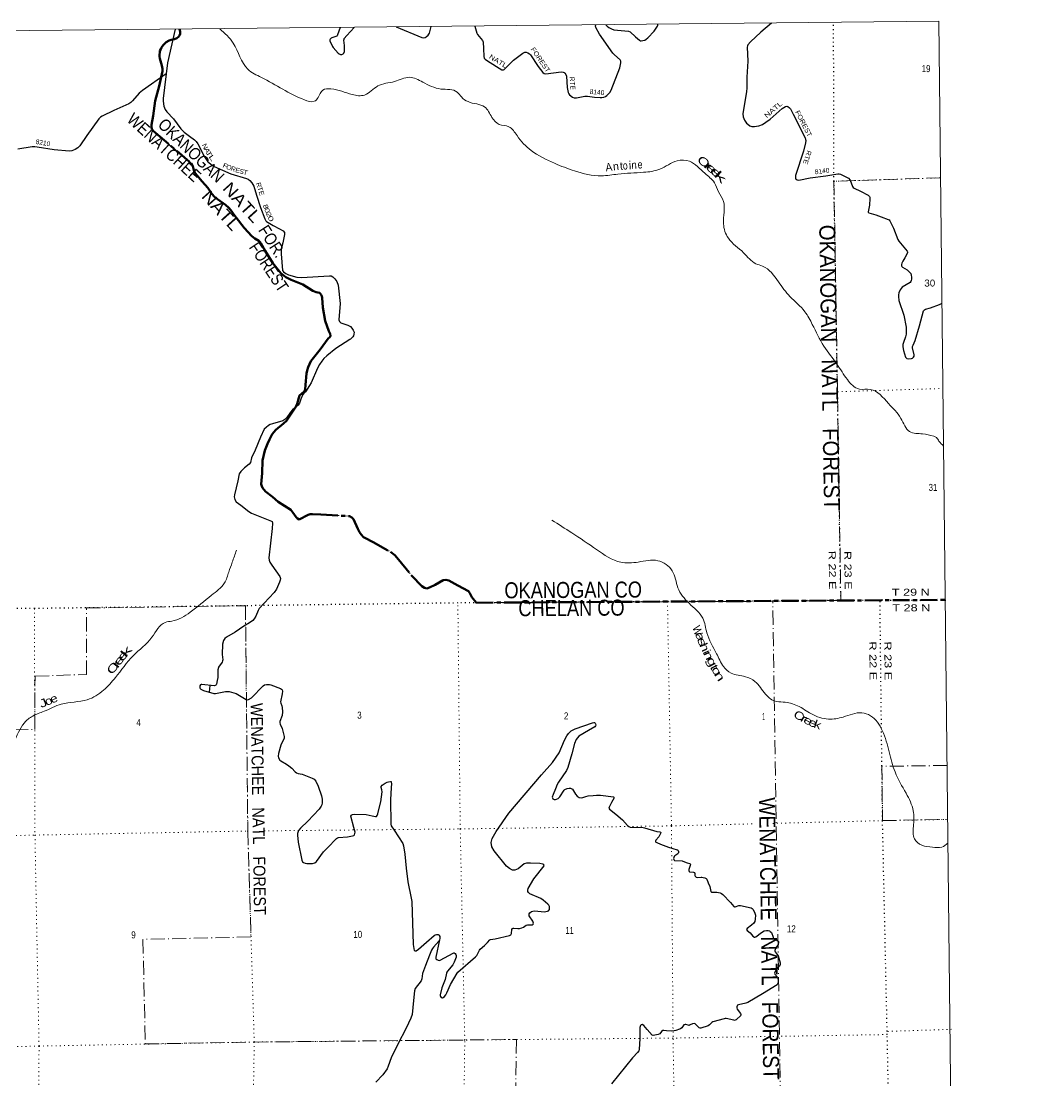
# Model space of a CAD drawing. Header units: feet. Extents: x -3 to 248627, y 0 to 184934.
# Drawn here: x 223686 to 248627, y 158455 to 184934 of the extents above; entities that cross this region are included whole.
import ezdxf
from ezdxf.enums import TextEntityAlignment as Align

# ---------------------------------------------------------------- set-up
doc = ezdxf.new("R2010")
doc.units = ezdxf.units.FT
doc.header["$LTSCALE"] = 70
for name, pattern in [('DOT_DASHED', [7.7, 5, -1.2, 0.3, -1.2]), ('DOTTED', [1.5, 0.3, -1.2]), ('LONG_DASH_SHORT_DASH', [9.9, 6, -1.2, 1.5, -1.2])]:
    doc.linetypes.add(name, pattern=pattern)
for name, color, linetype, lineweight in [('11', 7, 'LONG_DASH_SHORT_DASH', 60), ('29', 7, 'Continuous', 25), ('30', 7, 'Continuous', 35), ('39', 7, 'Continuous', 13), ('4', 7, 'Continuous', 13), ('44', 7, 'DOT_DASHED', 13), ('6', 7, 'DOTTED', 25), ('7', 7, 'DOTTED', 13)]:
    doc.layers.add(name, color=color, linetype=linetype, lineweight=lineweight)
doc.layers.add('12', color=7, linetype='Continuous')
doc.layers.add('41', color=7, linetype='Continuous')

msp = doc.modelspace()

# ---------------------------------------------------------------- linework, layer by layer
at = {"layer": '11'}
msp.add_line((235057.09, 170401.55), (246765.59, 170473.57), dxfattribs=at)
for points in [[(227637.71, 184733.25), (227655.46, 184677.96), (227656.18, 184621.33), (227642.02, 184578.47), (227612.08, 184544.48), (227569.47, 184509.91), (227517.5, 184485.6), (227428.4, 184469.58), (227384.5, 184454.82), (227307.48, 184406.39), (227233.66, 184335.19), (227187.9, 184273.3), (227169.77, 184239.02), (227151.48, 184191.59), (227144.24, 184155.67), (227140.21, 184103.24), (227140.21, 184048.12), (227146.09, 183999.85), (227195.1, 183826.48), (227212.76, 183742.95), (227216.12, 183724.79), (227213.74, 183685.29), (227130.34, 183311.62), (227028.78, 182939.91), (226981.67, 182570.42), (226944.14, 182344.25), (226941.37, 182286.97), (226952.56, 182243.38), (226968.24, 182217.06), (226985.71, 182191.52), (227041.65, 182142.81), (227931.66, 181385.35), (227971.22, 181314.31), (228000.78, 181209.45), (228012.87, 181171.81), (228031.35, 181137.5), (228201.5, 180924.23), (228347.25, 180769.39), (228450.63, 180618.42), (228514.69, 180546), (228586.22, 180485.74), (228786.37, 180345.23), (228868.05, 180270.4), (228921.96, 180210.53), (229022.78, 180066.61)], [(229022.78, 180066.61), (229051.68, 180025.35), (229256.26, 179769.83), (229448.59, 179558.65), (229520.35, 179500.75), (229622.42, 179446.3), (229654.71, 179414.71), (229670.83, 179389.17), (229782.63, 179194.64), (229973.28, 178886.59), (230171.8, 178635.08), (230298.96, 178540.19), (230424.46, 178472.57), (230717.31, 178352.59), (230971.97, 178194.12), (231055.38, 178163.76), (231133.48, 178146.3), (231162.87, 178123.43), (231176.3, 178095.2), (231191.76, 178063.61), (231202.48, 178023.45), (231215.41, 177783.35), (231275.09, 177442.52), (231372.79, 177186.59), (231400.68, 177124.55), (231413.53, 177069.69), (231392.62, 177037.17), (231356.34, 177003.56), (231154.56, 176727.66), (230923.63, 176442.23), (230883.41, 176366.32), (230851.16, 176288.35), (230829.66, 176204.99), (230811.77, 176133.04), (230788.56, 175848.4), (230774.58, 175733.11), (230754.85, 175682.79), (230640.26, 175579.44), (230574.42, 175373.34), (230543.49, 175297.53), (230478.22, 175199.42), (230311.7, 174950.57), (230235.81, 174876.74), (230048.3, 174721.53), (229956.35, 174610.56), (229885.78, 174482.78), (229835.43, 174371.26), (229769.77, 174205.86), (229710.13, 173959.43), (229701.15, 173640.54), (229679.93, 173366), (229694.36, 173315.92), (229715.85, 173270.21), (229791.48, 173184.79), (229959.34, 173052.23), (230100.96, 172921.59), (230416.26, 172727.03), (230472.28, 172658.52), (230554.04, 172543.9), (230585.13, 172507.95), (230630.88, 172485.67), (230854.35, 172595.49), (230904.9, 172612.81), (230958.64, 172612.81), (231170.94, 172608.79), (231885.03, 172563.05), (231946.17, 172530.81), (231984.12, 172486.74), (232093.87, 172244.98), (232131.58, 172165.14), (232177.26, 172108.67), (232236.38, 172044.14), (232272.13, 172019.63), (232478.21, 171913.45), (232908.6, 171676.94), (233016.98, 171591.09), (233110.95, 171485.99), (233445.16, 171071.52), (233692.1, 170814.14), (233758.63, 170771.02), (233819.36, 170756.09), (233882.24, 170779.08), (234022.72, 170851.71), (234226.01, 170965.49), (234294.72, 170976.7), (234367.21, 170957.95), (234589.48, 170835.69), (234854.18, 170693.4), (234893.27, 170643.97), (234941.42, 170542.38), (234971.2, 170496.09), (235056.87, 170401.55), (235057.09, 170401.55)]]:
    msp.add_lwpolyline(points, dxfattribs=at)
at = {"layer": '29'}
msp.add_line((228395.07, 168336.54), (228381.82, 168168.05), dxfattribs=at)
for points in [[(235013.01, 184809.38), (235062.84, 184631.95), (235078.41, 184603.59), (235209.95, 184453.2), (235218.36, 184436.38), (235223.72, 184410.85), (235235.96, 184253.43), (235238.78, 184051.31), (235249.88, 184010.53), (235272.99, 183981.09), (235330.72, 183940.22), (235689.1, 183720.33), (235701.71, 183716.12), (235727.53, 183718.97), (235745.84, 183724.53), (235777.37, 183747.67), (235919.8, 183903.4), (235981.22, 183962.16), (236215.89, 184134.72), (236260.72, 184157.74), (236300.65, 184157.74), (236340.58, 184147.22), (236378.77, 184122.34), (236405.73, 184094.65), (236600.24, 183797.93), (236710.46, 183651.98), (236748.28, 183626.74), (236789.53, 183620.37), (237168.56, 183665.59), (237225.34, 183662.49), (237244.25, 183651.98), (237261.06, 183637.26), (237292.59, 183599.41), (237308.67, 183557.65), (237322.58, 183280.98), (237347.22, 183152.53), (237364.03, 183114.68), (237383.46, 183092.34), (237458.6, 183036.87), (237496.43, 183022.15), (237519.55, 183020.05), (237553.19, 183021.48), (237763.33, 183064.21), (237825.78, 183064.23), (238004.96, 183036.05), (238147.91, 183024.25), (238189.94, 183026.36), (238237.27, 183033.21), (238279.3, 183054.24), (238312.93, 183079.47), (238360.17, 183125.19), (238385.39, 183154.63), (238422.31, 183213.59), (238635.48, 183772.54), (238664.89, 183889.6), (238664.89, 183931.66), (238646.83, 183966.91), (238500.97, 184091.49), (238461.7, 184134.46), (238129.67, 184607.93), (238040.73, 184780.2), (238028.12, 184813.84), (238035.28, 184841.29)], [(238283.38, 184843.93), (238324.44, 184807.53), (238366.47, 184778.09), (238431.62, 184740.24), (238485.65, 184721.36), (238854.03, 184685.56), (238894.18, 184668.2), (239030.52, 184541.97), (239127.23, 184456.34), (239150.35, 184445.83), (239172.5, 184444.18), (239211.29, 184447.93), (239257.53, 184462.65), (239295.36, 184485.79), (239340.23, 184516.83), (239492.51, 184688.2), (239574.86, 184807.53), (239585.37, 184830.67), (239583.16, 184857.78)], [(242426.45, 184888.36), (242158.5, 184663.35), (241898.82, 184414.67), (241836.13, 184339.63), (241823.52, 184314.39), (241814.25, 184285.33), (241831.15, 183937.96), (241806.63, 183535.03), (241806.4, 183264.1), (241802.5, 183176.7), (241712.89, 182623.01), (241718.44, 182540.56), (241752.07, 182460.65), (241800.4, 182389.15), (241831.93, 182357.61), (241885.86, 182319.71), (241932.8, 182305.04), (242000.05, 182300.83), (242048.39, 182307.14), (242106.81, 182320.81), (242196.59, 182353.97), (242284.86, 182408.65), (242391.71, 182489.2), (242689.41, 182748.86), (242773.42, 182801.33), (242807.05, 182807.64), (242830.16, 182801.33), (242873.9, 182771.36), (242897.41, 182746.65), (242962.56, 182607.63), (243265.18, 182017.98), (243277.79, 181978.03), (243279.05, 181951.83), (243277.79, 181898.12), (243222.5, 181685.64), (243025.61, 181074.81), (243024.54, 181044.14), (243027.71, 180998.06), (243040.32, 180982.29), (243069.79, 180968.36), (243111.77, 180963.36), (243394.49, 181020.41), (243779.51, 181067.79), (244078.49, 181118.98), (244112.11, 181118.98), (244144.51, 181110.66), (244318.07, 181031.7), (244344.78, 181010.19), (244387.42, 180959.15), (244450.13, 180802.37), (244465.18, 180779.35), (244490.4, 180758.32), (244644.57, 180687.61), (244843.46, 180585.88), (244856.07, 180573.26), (244869.42, 180553.33), (244879.18, 180533.31), (244881.29, 180503.87), (244870.48, 180332.97), (244839.25, 180170.55), (244843.46, 180157.94), (244852.97, 180148.57), (245032.48, 180096.14), (245162.89, 180046.48), (245339.42, 179981.29), (245360.44, 179966.57), (245378.07, 179946.49), (245468.99, 179764.61), (245579, 179479.75), (245602.11, 179438.15), (245812.55, 179184.25), (245820.68, 179166.41), (245820.68, 179143.28), (245752.55, 179021.1), (245709.44, 178937.14)], [(227533.69, 184732.19), (227336.45, 183893.54), (227234.56, 183004.27), (227235.26, 182938.88), (227251.37, 182806.59), (227284.99, 182726.68), (227323.41, 182667.98), (227486.57, 182491.84), (227670.8, 182245.41), (227755.75, 182156.79), (227885.36, 182058.41)], [(231649.27, 184774.36), (231588.97, 184595.15), (231580.56, 184569.92), (231565.66, 184558.66), (231445.68, 184519.47), (231425.05, 184508.93), (231404.03, 184487.9), (231393.53, 184464.77), (231394.57, 184439.43), (231458.67, 184300.74), (231479.25, 184273.58), (231601.58, 184136.71), (231631, 184115.68), (231658.39, 184103.87), (231664.63, 184100.96), (231694.05, 184103.07), (231727.67, 184119.89), (231746.59, 184138.82), (231761.79, 184179.07), (231761.77, 184324.64), (231745.77, 184463.78), (231748.69, 184487.9), (231754.99, 184502.62), (231822.53, 184576.77), (231998.63, 184777.98)], [(233051.38, 184788.9), (233689.43, 184524.73), (233736.76, 184521.55), (233772.48, 184527.85), (233801.63, 184545.54), (233846.04, 184584.63), (233869.15, 184611.97), (233880.72, 184636.35), (233923.88, 184797.99)], [(227304.82, 183617.49), (226712.22, 183203.74), (226634.29, 183132.24), (226467.48, 182942.51), (226426.68, 182901.69), (226378.16, 182866.03), (225999.04, 182701.34), (225706.05, 182561.54), (225667.98, 182537.05), (225624.12, 182494.25), (225326.41, 182073.82), (225152.62, 181818.8), (225099.63, 181771.05), (225034.36, 181727.51), (224952.78, 181697.58), (224883.88, 181689.93), (224510.02, 181715.39), (224082.57, 181790.09), (224028.19, 181796.9), (223961.12, 181797.2), (223597.67, 181735.85)], [(227885.36, 182058.41), (228012.13, 181971.73), (228058.37, 181929.67), (228097.83, 181873.22), (228265.17, 181541.49), (228314.76, 181467.03), (228349.49, 181422.36), (228368.4, 181401.33), (228424.04, 181357.67), (228501.52, 181302.35), (228921.89, 181120.06), (229315.1, 181006.49), (229352.92, 180989.66), (229394.3, 180951.12), (229449.59, 180892.93), (229495.83, 180808.81), (229566.13, 180585.12), (229664.83, 180278.07), (229769.03, 179999.18), (229795.35, 179946.1), (229814.27, 179931.38), (229980.39, 179832.52), (230137.51, 179745.59)], [(230137.51, 179745.59), (230229.39, 179694.76), (230260.79, 179654.3), (230264.83, 179602.58), (230219.54, 179393.27), (230180.93, 179237.92), (230175.09, 179123.33), (230214.56, 178701.68), (230237.66, 178669.86), (230294.42, 178625.97), (230365.27, 178593.98), (230571.82, 178533.45), (230687.56, 178530.72), (231384.07, 178569.19), (231429.26, 178567.09), (231470.81, 178542.9), (231521.72, 178499.8), (231572.16, 178428.3), (231602.24, 178337.71), (231650.81, 177879.87), (231620.35, 177470.74), (231635.21, 177429.41), (231671.57, 177399.15), (231847.18, 177338.54), (231908.41, 177303.23), (231946.24, 177265.38), (231979.86, 177214.91), (231998.23, 177166.15), (231996.67, 177113.97), (231984.06, 177071.91), (231971.45, 177046.68), (231908.26, 176992.2), (231891.8, 176981.19)], [(245709.44, 178937.14), (245682.15, 178884), (245673.57, 178852.02), (245673.57, 178824.68), (245681.98, 178803.65), (245693.52, 178789.23), (245813.01, 178719.23), (245841.7, 178698.5), (245879.52, 178656.44), (245902.64, 178627), (245915.25, 178589.15), (245922.03, 178535.75), (245921.56, 178490.31), (245917.35, 178456.67), (245908.95, 178427.23), (245889.7, 178405.6), (245690.52, 178283.69), (245660.96, 178257.94), (245635.75, 178222.19), (245606.12, 178142.22), (245597.92, 178096.02), (245593.72, 178053.96), (245604.7, 177956.17), (245726.35, 177586.98), (245786.73, 177291.17), (245791.26, 177178.09), (245784.96, 177117.1), (245768.08, 177044.07), (245719.81, 176903.66), (245708.42, 176856.67), (245705.1, 176796.41), (245719.81, 176705.98), (245775.15, 176536.74), (245801.77, 176506.21), (245835.4, 176493.59), (245922.25, 176503.77), (245948.88, 176516.72), (245969.9, 176541.96), (245984.61, 176567.19), (245989.29, 176594.3), (245950.61, 176775.37), (245948.88, 176802.72), (245959.39, 176840.57), (246012.38, 176954.73), (246117.78, 177319.1), (246225, 177697.67), (246243.1, 177723.8), (246274.64, 177739.26), (246392.69, 177772.34), (246623.73, 177855.8), (246687.56, 177889.74)], [(231891.8, 176981.19), (231548.03, 176751.29), (231319.49, 176574.11), (231248.52, 176502.02), (231193.88, 176438.93), (231135.04, 176359.02), (231084.81, 176261.32), (230924.88, 175896.38), (230885.9, 175832.09), (230790.39, 175675.57), (230714.73, 175591.45), (230665.76, 175485.27), (230634.87, 175389.57), (230603.47, 175342.29), (230458.34, 175225.54), (230411.05, 175167.97), (230320.54, 175032.42), (230269.2, 174977.4), (230223.32, 174945.23), (229961.16, 174874.43), (229907.74, 174855.43), (229865.7, 174834.4), (229802.66, 174783.93), (229758.17, 174738.28), (229664.48, 174542), (229528.48, 174211.28), (229440.74, 174021.21), (229414.23, 173905.34), (229378.14, 173860.74), (229263.39, 173774.45), (229172.19, 173684.09), (229130.93, 173621.75), (229093.19, 173446.99), (229012.47, 173099.48), (229006.4, 173044.63), (229020.88, 172977.51), (229058.71, 172920.73), (229167.97, 172838.12), (229373.94, 172681), (229437.87, 172642.22), (229650.02, 172554.15), (229936.81, 172443.57), (229953.97, 172428.65), (229961.7, 172387.53), (229951.43, 172259.92), (229873.3, 171524.15), (229882.52, 171463.4), (229895.13, 171417.14), (229942.14, 171341.77), (230142.91, 171061.36), (230159.93, 171009.17), (230155.72, 170967.11), (230140.89, 170917.76), (230063.26, 170740), (230007.98, 170653.84), (229626.14, 170254.22), (229604.38, 170209.74), (229544.1, 170066.8), (229504.25, 169997.66), (229470.62, 169959.81), (229386.56, 169896.72), (229242.31, 169813.1), (229031.39, 169668.68), (228810.15, 169544.24), (228768.71, 169511.89), (228735.08, 169459.32), (228710.19, 169366.01), (228703.79, 169105.04), (228718.27, 168977.75), (228714.06, 168947.26), (228702.39, 168916.97), (228617.39, 168792.69), (228611.09, 168781.13), (228600.62, 168724.54), (228595.24, 168534.36), (228582.39, 168456.45)], [(228582.39, 168456.45), (228567.46, 168365.9), (228558.55, 168352.13), (228545.94, 168338.46), (228529.13, 168331.1), (228507.75, 168326.09), (228193.97, 168355.18), (228178.17, 168356.33), (228163.46, 168351.08), (228150.85, 168325.84), (228146.65, 168271.17), (228155.05, 168259.6), (228176.07, 168245.93), (228238.15, 168212.65), (228493.4, 168133.42), (228538.57, 168132.71), (228789.72, 168183.89), (228838.05, 168186), (228877.38, 168181.04), (228993.57, 168154.45), (229054.85, 168130.58), (229304.02, 167980.7), (229336.12, 167972.55), (229363.44, 167980.96), (229437.98, 168026.28), (229727.01, 168321.64), (229760.93, 168347.19), (229808.97, 168355.28), (229869.92, 168357.39), (229888.83, 168356.33), (229922.46, 168354.23), (230162.03, 168260.65), (230185.15, 168243.83), (230200.53, 168226.01), (230208.27, 168193.36), (230199.86, 168126.06), (230164.13, 167928.39), (230167.03, 167891.62), (230197.76, 167822.19), (230204.64, 167787.36), (230214.57, 167674.98), (230203.45, 167585.14), (230147.32, 167431.04), (230143.12, 167397.4), (230152.24, 167367.61), (230205.95, 167261.7), (230254.98, 167058.63), (230256.6, 167036.74), (230252.4, 167019.92), (230171.62, 166842.37), (230112.24, 166634.76), (230107.39, 166570.94), (230115.8, 166528.89), (230145.22, 166470), (230167.05, 166450.02), (230314.88, 166364.5), (230370.09, 166329.11), (230448.83, 166266.53)], [(235519.68, 162006.88), (235878.19, 162083.77), (235902.26, 162093.67), (235917.22, 162105.24), (235932.25, 162133), (235941.7, 162238.58), (235955.85, 162258.68), (235970.25, 162266.47), (235987.93, 162268.51), (236090.48, 162260.43), (236132.06, 162263.07), (236188.87, 162277.89), (236229.96, 162293), (236295.08, 162348.02), (236333.3, 162355.59), (236443.76, 162351.98), (236471.99, 162369.2), (236482.87, 162396.41), (236465.51, 162441.24), (236376.81, 162578.73), (236370.33, 162624.01), (236390.4, 162654.92), (236428.48, 162684.86), (236466.55, 162698.46), (236514.7, 162700.7), (236747.87, 162681.5), (236828.24, 162690.3), (236858.15, 162706.63), (236880.27, 162735.8), (236882.62, 162769.22), (236877.19, 162807.31), (236863.59, 162842.69), (236841.54, 162870.77), (236719.46, 162967.87), (236660.14, 163007.93), (236386.38, 163127.71), (236352.33, 163159.71), (236341.45, 163186.92), (236336.01, 163219.58), (236349.67, 163260.69), (236493.38, 163501.16), (236743.93, 163829.13), (236739.13, 163850.14), (236711.3, 163872.67), (236640.53, 163883.23), (236403.39, 163892.27), (236303.38, 163894.44), (236250.72, 163880.17), (236096.52, 163748.75), (236015.12, 163714.84), (235956, 163716.58), (235879.14, 163758.38), (235804.86, 163821.78), (235495.9, 164199.93), (235438.59, 164305.35), (235420.69, 164413.28), (235449.47, 164506.72), (235546.19, 164683.85), (235863.82, 165144.98), (236679.79, 166103.97), (236953.85, 166408.83), (237121.66, 166653.66), (237259.03, 166970.89), (237315.01, 167075.56), (237358.83, 167135.98), (237399.31, 167178.97), (237423.78, 167198.02), (237521.14, 167247.29), (237954.55, 167402.57), (237989.43, 167407.55), (238000.31, 167404.83), (238024.94, 167389.34), (238032.94, 167372.17), (238038.38, 167342.24), (238032.94, 167323.19), (238009.23, 167298.14), (237854.85, 167211.2), (237612.31, 167064.47), (237546.16, 166985.76), (237502.51, 166885.1), (237435.25, 166623.37), (237342.17, 166286.5), (237304.13, 166206.13), (237102.89, 165917.68), (237074.62, 165862.42), (237031.25, 165755.05)], [(230448.83, 166266.53), (230529.8, 166175.59), (230562.92, 166151.92), (230599.16, 166137.74), (230704.05, 166114.77), (230954.44, 166021.53), (231002.65, 165990.53), (231040.48, 165940.06), (231101.87, 165820.75), (231183.63, 165575.98), (231204.4, 165490.04), (231202.15, 165400.51), (231193.89, 165355.45), (231177.08, 165317.6), (231126.03, 165241.03), (230848.89, 164947.47), (230662.55, 164769.25)], [(232589.02, 165127.27), (232599.42, 165172.23), (232666.15, 165428.54), (232698.6, 165679.3), (232694.16, 165724.39), (232675.25, 165784.61), (232679.69, 165809.68), (232702.8, 165839.12), (232776.22, 165890.07), (232824.69, 165916.93), (232858.32, 165927.45), (232912.18, 165935.7), (232923.47, 165931.65), (232929.77, 165921.14), (232931.87, 165887.49), (232924.45, 165776.26), (232906.36, 165488.73), (232921.37, 164870.73), (232929.61, 164830.14), (233001.42, 164722.63), (233217.69, 164384.95), (233233.89, 164329.74), (233269.01, 164116.23), (233300.02, 163765.15), (233340.93, 163424.41), (233423.65, 163022.25), (233438.09, 162939.4), (233473.17, 161864.58), (233499.38, 161713.55), (233524.52, 161701.62), (233553.94, 161705.83), (233611.47, 161742.44), (233811.84, 161923.01), (233999.47, 162088.56), (234028.55, 162103.87), (234062.35, 162108.79), (234096.14, 162109.59), (234112.96, 162101.18), (234127.81, 162086.18), (234143.41, 162058.11), (234138.17, 162008.65), (234129.17, 161974.61), (234112.86, 161944.17), (233982.35, 161795.56), (233956.49, 161762.36), (233932.22, 161722.65), (233886.69, 161597.21), (233779.85, 161335.92), (233710.32, 161136.16), (233688.44, 161001.35), (233672.69, 160953.31), (233528.72, 160765.82), (233507.48, 160700.77), (233482.69, 160461.62), (233448.86, 160109.71), (233418.5, 160023.39), (233297.52, 159767.84), (233092.13, 159370.82), (232926.21, 159025.25), (232854.78, 158817.36), (232822.6, 158751.22), (232719.1, 158607.97), (232544.73, 158417.98)], [(237031.25, 165755.05), (236971.16, 165606.29), (236950.6, 165543.51), (236953.32, 165524.46), (236964.2, 165502.69), (236993.75, 165485.26), (237032.18, 165483.64), (237053.94, 165489.09), (237100.17, 165510.86), (237136.17, 165547.78), (237244, 165715), (237263.34, 165734), (237325.89, 165755.77), (237372.12, 165766.65), (237407.47, 165766.65), (237440.77, 165753.96), (237456.42, 165739.44), (237529.74, 165615.6), (237567.91, 165572.08), (237622.3, 165533.98), (237682.13, 165525.82), (237712.05, 165531.26), (237791.2, 165558.34), (237848.02, 165574.8), (237967.91, 165586.93), (238054.7, 165593.85), (238158.03, 165593.85), (238478.44, 165553.15), (238487.09, 165544.87), (238492.53, 165525.82), (238432.81, 165406.96), (238370.15, 165294.52), (238364.71, 165264.58), (238381.22, 165246.55), (238538.48, 165115.14), (238699.8, 164975.7), (238829.73, 164832.59), (238861.22, 164809.97), (238877.32, 164801.3), (238899.08, 164797.21), (239217, 164782.26), (239252.6, 164776.12), (239562.26, 164689.2)], [(231410.89, 164355.97), (231488.78, 164436.69), (231559.56, 164507.97), (231584.78, 164526.9), (231609.95, 164534.54), (231838.68, 164554.02), (231963.06, 164575.26), (231990.38, 164586.83), (232009.29, 164602.6), (232022.33, 164637.15), (232026.1, 164664.63), (231992.13, 164786.06), (231921.91, 165067.49), (231925.23, 165089.43), (231956.75, 165112.56), (232003.51, 165121.96), (232305.01, 165108.76), (232452.09, 165077.82), (232538.72, 165059.62), (232559.9, 165062.09), (232578.81, 165083.12), (232589.02, 165127.27)], [(230662.55, 164769.25), (230620.17, 164719.31), (230601.25, 164683.56), (230590.75, 164637.3), (230586.69, 164591.58), (230605.18, 164418.13), (230691.79, 163969.27), (230712.63, 163925.46), (230735.75, 163906.53), (230779.88, 163891.81), (230823.53, 163885.4), (230962.72, 163887.61), (231017.36, 163902.33), (231061.93, 163931.39), (231237.3, 164176.07), (231410.89, 164355.97)], [(239562.26, 164689.2), (239639.44, 164674.41), (239653.04, 164668.63), (239658.48, 164662.16), (239659.84, 164650.26), (239655.76, 164636.31), (239635.37, 164602.3), (239617.73, 164569.1), (239607.49, 164554.34), (239538.83, 164468.96), (239533.39, 164459.1), (239530.67, 164448.55), (239529.86, 164434.5), (239537.47, 164421.34), (239559.22, 164406.37), (239652.7, 164369.37), (239849.91, 164297.13), (240073.23, 164229.27), (240081.34, 164223.36), (240090.86, 164209.76), (240101.74, 164182.54), (240101.74, 164152.61), (240097.66, 164143.09), (240087.7, 164130.37), (240007.92, 164076.42), (239995.54, 164062.44), (239982.09, 164032.88), (239979.37, 164011.11), (239983.44, 163985.26), (239991.6, 163970.29), (240003.98, 163961.45), (240190.91, 163949.73), (240214.59, 163945.12), (240314.79, 163904.51)], [(240314.79, 163904.51), (240381.83, 163886.61), (240394.16, 163875.54), (240398.15, 163859.4), (240364.57, 163737.66), (240362.79, 163706.32), (240365.51, 163694.08), (240366.87, 163687.27), (240380.89, 163679.23), (240481.08, 163668.23), (240499.53, 163656.51), (240513.72, 163634.21), (240512.36, 163586.59), (240517.8, 163568.9), (240534.12, 163551.82), (240547.71, 163543.05), (240568.11, 163538.97), (240668.77, 163545.48), (240683.68, 163544.41), (240719.03, 163537.61), (240759.83, 163525.36), (240791.1, 163510.4), (240809.65, 163490.7), (240846.53, 163402.77)], [(240846.53, 163402.77), (240884.72, 163311.72), (240908.03, 163189.28), (240914.83, 163178.4), (240925.47, 163172.73), (241056.09, 163170.39), (241099.75, 163163.43), (241143.26, 163149.14), (241175.9, 163132.14), (241209.05, 163111.72), (241400.76, 162910.1)], [(241400.76, 162910.1), (241402.77, 162907.99), (241481.54, 162809.94)], [(241481.54, 162809.94), (241502.22, 162799.47), (241518.54, 162800.83), (241610.02, 162839.92), (241654.52, 162838.92), (241913.69, 162777.15), (241940.06, 162760.01), (241964.53, 162732.8), (242012.68, 162647.01), (242027.08, 162594.02), (242018.92, 162491.97), (242007.49, 162438.67), (241986.28, 162396.73), (241927.49, 162346.63), (241813.31, 162258.2), (241804.08, 162236.18), (241820.4, 162208.97), (241896.13, 162150.08), (241961.81, 162072.91), (241997.16, 162048.42), (242010.76, 162048.42), (242035.17, 162054.84), (242173.38, 162161.79), (242244.63, 162200.8), (242296.3, 162208.97), (242345.25, 162208.97), (242372.44, 162200.8), (242392.3, 162188.91), (242421.39, 162157.26), (242463.22, 162042.22), (242470.34, 162021.2), (242497.56, 161998.18), (242539.68, 161977.71)], [(234129.17, 161974.61), (234039.43, 161545.34), (234039.8, 161530.02), (234043.51, 161505.88), (234065.26, 161482.75), (234096.54, 161466.43), (234128.48, 161464.45), (234150.93, 161470.51), (234475.37, 161646.91), (234488.14, 161651.47), (234503.09, 161650.11), (234527.57, 161633.78), (234543.89, 161613.37), (234551.97, 161587.25), (234549.32, 161548.06), (234500.37, 161418.8), (234486.78, 161386.15), (234466.5, 161355.62), (234329.05, 161194.98), (234315.45, 161173.21), (234307.29, 161147.36), (234273.08, 160985.08), (234261.06, 160943.27), (234193.54, 160777.79), (234150.02, 160607.37), (234149.57, 160577.26), (234156.36, 160558.21), (234175.4, 160536.44), (234196.56, 160527.1), (234212.11, 160526.92), (234227.07, 160533.72), (234258.34, 160559.57), (234293.7, 160607.2), (234312.61, 160649.93), (234410.21, 160863.52), (234571.85, 161142.65), (234594.2, 161172.53), (235036.36, 161557.16), (235063.31, 161589.56), (235128.14, 161720.13), (235147.61, 161743.31), (235254.27, 161835.01), (235328.3, 161912.81), (235386.31, 161978.27), (235404.6, 161988.9), (235519.68, 162006.88)], [(242539.68, 161977.71), (242584.56, 161955.89), (242598.16, 161936.85), (242600.36, 161918.64), (242592.72, 161863.37), (242536.63, 161778.29), (242511.14, 161715.07), (242511.14, 161693.3), (242514.93, 161678.92), (242595.71, 161578.87), (242638.95, 161404.85), (242638.78, 161361.05), (242625.35, 161323.21), (242554.87, 161242.68), (242513.86, 161187.15), (242500.99, 161148.96), (242511.14, 161121.85), (242575.77, 161042.77), (242590, 160987.15), (242590, 160928.64), (242586.4, 160897.32), (242562.8, 160856.53), (242201.67, 160629.43), (241832.64, 160415.69), (241808.16, 160402.09), (241780.65, 160393.43), (241597.94, 160356.67), (241579.73, 160347.66), (241566.13, 160332.01), (241555.26, 160302.08), (241555.26, 160274.87), (241566.24, 160245.04), (241649.08, 160140.85), (241657.19, 160114.8), (241657.23, 160102.76), (241647.72, 160081.66), (241560.7, 159991.86), (241540.3, 159976.22), (241521.26, 159969.42), (241504.95, 159965.34), (241487.27, 159967.37), (241293.91, 160008.96), (241269.71, 160008.87), (241242.52, 160005.47), (240962.42, 159932), (240934.6, 159915.3), (240872.68, 159853.08), (240840.51, 159829.15), (240659.9, 159770.18), (240641.53, 159771.45), (240617.05, 159782.33), (240522.81, 159881.63), (240491.96, 159885.74), (240454.49, 159882.76), (240394.06, 159851.72), (240366.86, 159840.84), (240342.12, 159842.87), (240282.56, 159862.61), (240265.68, 159862.1), (240239.05, 159851.72), (240181.63, 159778.1), (240152.03, 159756.48), (240130.27, 159742.87), (240035.09, 159712.94), (239991.04, 159702.82), (239926.31, 159693.89), (239806.18, 159700.41), (239735.95, 159710.22), (239707.67, 159711.26), (239678.85, 159691.17), (239635.67, 159629.43), (239597.26, 159609.53), (239471.05, 159590.89), (239442.25, 159595.93), (239319.75, 159736.53), (239235.58, 159838.11), (239192.66, 159860.24), (239170.31, 159854.44), (239154, 159835.39), (239136.69, 159786.72), (239137.8, 159511.73), (239122.82, 159240.58), (239107.76, 159204.07), (239077.85, 159160.53), (238962.97, 159038.7)], [(238962.97, 159038.7), (238954.88, 159030.12), (238427.02, 158380.22)]]:
    msp.add_lwpolyline(points, dxfattribs=at)
at = {"layer": '39'}
for points in [[(228643.11, 184739.85), (228982.5, 184385.58), (229344.81, 183732.91), (229685.59, 183528.39), (230217.97, 183234.69), (230758.46, 182967.21), (231004.64, 182932.42), (231101.65, 183023.07), (231218.98, 183210.56), (231420.86, 183244.49), (231953.46, 183100.16), (232262.23, 183089.47), (232589.52, 183314.92), (233009.48, 183427.15), (233383.01, 183531.4), (233713.83, 183411.67), (234169.69, 183239.22), (234575.24, 183161.74), (234682.03, 183040.43), (234845.33, 182923.04), (235258.88, 182791.05), (235444.17, 182530.31), (235623.53, 182356.37), (235863.62, 182297.37), (236071.17, 182074.94), (236421.79, 181702.86), (237006.6, 181382.82), (237506.84, 181194.14), (238180.75, 181069.72), (238590.52, 181113.34), (239232.39, 181158.54), (239636.15, 181234.47), (240068.37, 181445.58), (240375.12, 181434.9), (240758.14, 181135.43), (240997.96, 180898.8), (241100.55, 180670.51), (241223.31, 180432.1), (241226.52, 179872.96), (241347.08, 179511.42), (241730, 179145.34), (242034.35, 178874.27), (242203.79, 178813.39), (242596.77, 178423.07), (242886.85, 178055.14), (243259.66, 177674.95), (243444.87, 177357.69), (243732.66, 176810.12), (244060.97, 176361.38), (244320.76, 175979.39), (244619.1, 175740.63), (244893.57, 175734.05), (245347.15, 175379.94), (245657.41, 175007.94), (245874.89, 174678.51), (246197.72, 174621.37), (246476.15, 174560.29), (246543.28, 174528.44), (246608.04, 174440.52), (246723.66, 174317.21)], [(236940.89, 172467.2), (237434.89, 172149.35), (238057.9, 171730.32), (238658.87, 171412.26), (239098.85, 171419.49), (239587.32, 171452.87), (239944.17, 171199.88), (240088.85, 170775.71), (240364.78, 170389.65), (240711.36, 170013.54), (240811.73, 169648), (241053.14, 169128.78), (241226.24, 168807.51), (241417.73, 168643.64), (241772.8, 168552.13), (242010.78, 168434.6), (242274.7, 168119.21), (242494.44, 167949.23), (242720.43, 167918.52), (243075.51, 167827.01), (243420.33, 167624.49), (243850.02, 167494.49), (244217.41, 167546.26), (244681.76, 167650.34), (244895.59, 167579.28), (245191.72, 167207.31), (245366.51, 166672.07), (245511.09, 166173.22), (245786.79, 165639.8), (245963.75, 165205.49), (245969.22, 164811.87), (245995, 164502.99), (246178.42, 164343.17), (246444.76, 164292.2), (246678.88, 164295.79), (246831.97, 164395.18)], [(229062.58, 171713.24), (228957.19, 171414.7), (228870.03, 171166.6), (228762.67, 170896.32), (228437.27, 170588.11), (227905.84, 170163.23), (227447.38, 169942.07), (227279.81, 169910.09), (226952.31, 169541.33), (226481.37, 169077.98), (226038.57, 168529.79), (225743.44, 168217.49), (225337.42, 167978.07), (224685.36, 167868.3), (224257.23, 167689.47), (223972.48, 167570.93), (223764.35, 167399.75), (223501.25, 166907.74), (223104.65, 166220.19), (222865.93, 165837.13), (222573, 165647.95), (222136.82, 165485.29), (221834, 165427.33), (221611.89, 165357.11), (221284.89, 165325.44), (220768.25, 165344.6), (220352.4, 165286.86), (219996.97, 165136.15), (219985.3, 165133.31)]]:
    msp.add_spline(points, degree=3, dxfattribs=at)
at = {"layer": '4'}
msp.add_lwpolyline([(0, 183577.08), (30826.42, 183598.29), (61611.62, 183645.77), (92479.02, 183767.9), (123305.1, 183916.31), (154130.93, 184107.12), (184956.47, 184340.33), (215781.67, 184615.95), (246606.46, 184933.96), (248626.55, 1367.98), (217549.25, 1047.36), (186473.05, 772.71), (155393.5, 534.37), (124315.15, 341.99), (93236.57, 192.37), (62157.81, 85.49), (31078.95, 21.37), (0, -0.01)], close=True, dxfattribs=at)
msp.add_lwpolyline([(0, 183577.08), (30826.42, 183598.29), (61611.62, 183645.77), (92479.02, 183767.9), (123305.1, 183916.31), (154130.93, 184107.12), (184956.47, 184340.33), (215781.67, 184615.95), (246606.46, 184933.96), (248626.55, 1367.98), (217549.25, 1047.36), (186473.05, 772.71), (155393.5, 534.37), (124315.15, 341.99), (93236.57, 192.37), (62157.81, 85.49), (31078.95, 21.37), (0, -0.01)], close=True, dxfattribs=at)
at = {"layer": '44'}
for points in [[(227637.71, 184733.25), (227655.46, 184677.96), (227656.18, 184621.33), (227642.02, 184578.47), (227612.08, 184544.48), (227569.47, 184509.91), (227517.5, 184485.6), (227428.4, 184469.58), (227384.5, 184454.82), (227307.48, 184406.39), (227233.66, 184335.19), (227187.9, 184273.3), (227169.77, 184239.02), (227151.48, 184191.59), (227144.24, 184155.67), (227140.21, 184103.24), (227140.21, 184048.12), (227146.09, 183999.85), (227195.1, 183826.48), (227212.76, 183742.95), (227216.12, 183724.79), (227213.74, 183685.29), (227130.34, 183311.62), (227028.78, 182939.91), (226981.67, 182570.42), (226944.14, 182344.25), (226941.37, 182286.97), (226952.56, 182243.38), (226968.24, 182217.06), (226985.71, 182191.52), (227041.65, 182142.81), (227931.66, 181385.35), (227971.22, 181314.31), (228000.78, 181209.45), (228012.87, 181171.81), (228031.35, 181137.5), (228201.5, 180924.23), (228347.25, 180769.39), (228450.63, 180618.42), (228514.69, 180546), (228586.22, 180485.74), (228786.37, 180345.23), (228868.05, 180270.4), (228921.96, 180210.53), (229022.78, 180066.61)], [(246649.52, 181020.16), (243985.28, 180933.74), (244157.68, 170459.24)], [(229022.78, 180066.61), (229051.68, 180025.35), (229256.26, 179769.83), (229448.59, 179558.65), (229520.35, 179500.75), (229622.42, 179446.3), (229654.71, 179414.71), (229670.83, 179389.17), (229782.63, 179194.64), (229973.28, 178886.59), (230171.8, 178635.08), (230298.96, 178540.19), (230424.46, 178472.57), (230717.31, 178352.59), (230971.97, 178194.12), (231055.38, 178163.76), (231133.48, 178146.3), (231162.87, 178123.43), (231176.3, 178095.2), (231191.76, 178063.61), (231202.48, 178023.45), (231215.41, 177783.35), (231275.09, 177442.52), (231372.79, 177186.59), (231400.68, 177124.55), (231413.53, 177069.69), (231392.62, 177037.17), (231356.34, 177003.56), (231154.56, 176727.66), (230923.63, 176442.23), (230883.41, 176366.32), (230851.16, 176288.35), (230829.66, 176204.99), (230811.77, 176133.04), (230788.56, 175848.4), (230774.58, 175733.11), (230754.85, 175682.79), (230640.26, 175579.44), (230574.42, 175373.34), (230543.49, 175297.53), (230478.22, 175199.42), (230311.7, 174950.57), (230235.81, 174876.74), (230048.3, 174721.53), (229956.35, 174610.56), (229885.78, 174482.78), (229835.43, 174371.26), (229769.77, 174205.86), (229710.13, 173959.43), (229701.15, 173640.54), (229679.93, 173366), (229694.36, 173315.92), (229715.85, 173270.21), (229791.48, 173184.79), (229959.34, 173052.23), (230100.96, 172921.59), (230416.26, 172727.03), (230472.28, 172658.52), (230554.04, 172543.9), (230585.13, 172507.95), (230630.88, 172485.67), (230854.35, 172595.49), (230904.9, 172612.81), (230958.64, 172612.81), (231170.94, 172608.79), (231885.03, 172563.05), (231946.17, 172530.81), (231984.12, 172486.74), (232093.87, 172244.98), (232131.58, 172165.14), (232177.26, 172108.67), (232236.38, 172044.14), (232272.13, 172019.63), (232478.21, 171913.45), (232908.6, 171676.94), (233016.98, 171591.09), (233110.95, 171485.99), (233445.16, 171071.52), (233692.1, 170814.14), (233758.63, 170771.02), (233819.36, 170756.09), (233882.24, 170779.08), (234022.72, 170851.71), (234226.01, 170965.49), (234294.72, 170976.7), (234367.21, 170957.95), (234589.48, 170835.69), (234854.18, 170693.4), (234893.27, 170643.97), (234941.42, 170542.38), (234971.2, 170496.09), (235056.87, 170401.55), (235057.09, 170401.55)], [(221352.03, 167199.54), (224023.39, 167237.02), (224031.06, 168567.99), (225318.12, 168609.02), (225319.05, 170270.67), (229286.56, 170326.1), (229346.08, 164696.75), (229424.94, 162049.59), (226726.72, 161988.94), (226785.07, 159375.82), (229511.41, 159424.41), (236056.92, 159487.44), (236033.3, 158165.5), (237376.39, 158186.72), (237379.63, 155522.84), (236020.44, 155491.48), (236031.8, 156859.79), (233400.15, 156795.36), (233360.92, 154165.63), (238707.17, 154220.13), (238663.63, 156873.76), (242664.73, 156919.14), (242458.26, 170439.59)], [(244157.68, 170459.24), (242458.26, 170439.59), (235056.87, 170401.55)], [(246811.13, 166335.09), (245182.87, 166315.06), (245198.47, 164956.66), (246825.97, 164987.08)]]:
    msp.add_lwpolyline(points, dxfattribs=at)
at = {"layer": '6'}
for points in [[(244157.68, 170459.24), (244073.77, 175674.18), (243985.28, 180933.74), (243975.57, 184905.17)], [(246778.84, 170454.06), (245135.34, 170462.56), (244157.68, 170459.24), (239827.94, 170429.98), (234591.74, 170395.27), (229286.56, 170326.1), (224018.85, 170257.47), (218714.94, 170269.65), (216059.14, 170195.47), (215920.58, 170189.8)], [(245516.02, 138993.68), (245491.79, 143662.86), (245495.95, 143745.61), (245493.68, 149009.89), (245493.8, 149094.66), (245418.78, 154298.52), (245418.93, 154401.46), (245315.67, 159611.43), (245313.76, 159690.15), (245198.47, 164956.66), (245135.34, 170462.56)]]:
    msp.add_lwpolyline(points, dxfattribs=at)
at = {"layer": '7'}
for p, q in [((243985.28, 180933.74), (246649.52, 181020.16)), ((244073.77, 175674.18), (246707.45, 175755.8)), ((246924.4, 159741.57), (245313.76, 159690.15))]:
    msp.add_line(p, q, dxfattribs=at)
for points in [[(229286.56, 170326.1), (229344.8, 164694.35), (229506.52, 159427.76), (229421.93, 154111.17), (229601.74, 148798.11), (229630.14, 143459.11), (229676.7, 138824.91)], [(234952.01, 138880.8), (234905.94, 143539.83), (234829.03, 148832.51), (234699.72, 154169.69), (234764.1, 159474.2), (234650.84, 164748.78), (234591.74, 170395.27)], [(239827.94, 170429.98), (239926.63, 164825.46), (239967.16, 159500.56), (240056.2, 154217.96), (240153.28, 148917.17), (240155.34, 145641.86)], [(224018.85, 170257.47), (224028.61, 164595.54), (224131.79, 159323), (224093.65, 154024.49), (224245.22, 148725.62), (224252.68, 146955.37)], [(242455.02, 164888.38), (245198.47, 164956.66), (246825.97, 164987.08)], [(229756.75, 164701.58), (234650.84, 164748.78), (239926.63, 164825.46), (242006.23, 164877.21)], [(219150.77, 164476.71), (224028.61, 164595.54), (229330.68, 164696.4), (229386.48, 164697.08)], [(245315.67, 159611.43), (239965.18, 159522.77), (234764.1, 159474.2), (229502.47, 159423.73), (224131.79, 159323), (218777.21, 159200.04), (216027.36, 159100.26)]]:
    msp.add_lwpolyline(points, dxfattribs=at)

# ---------------------------------------------------------------- texts
at = {"layer": '12', "width": 0.85}
for s, p in [('OKANOGAN CO', (235755.82, 170511.7)), ('CHELAN CO', (236104, 170064.15))]:
    msp.add_text(s, height=400, rotation=0.352, dxfattribs=at).set_placement(p)
at = {"layer": '30'}
for s, rotation, width, p in [('NATL', 328.468, 1.2, (235567.64, 183883.63)), ('FOREST', 304.246, 1.1, (236606.78, 183934.91)), ('NATL', 41.096, 1.3, (242509.69, 182680.24)), ('FOREST', 297.168, 1.1, (243174.83, 182347.33)), ('N', 296.768, 1.15, (228223.39, 181779.73)), ('A', 296.768, 1.3, (228275.76, 181675.91)), ('T', 298.768, 1.5, (228323.69, 181591.52)), ('RTE', 252.134, 1.1, (243261.56, 181548.11)), ('L', 306.663, 1.75, (228404.79, 181481.69)), ('F', 336.556, 1.25, (228761.28, 181265.59)), ('O', 336.556, 1.05, (228850.64, 181226.76)), ('T', 343.89, 1.15, (229272.17, 181096.04)), ('T', 287.447, 1.2, (229599.63, 180724.69)), ('E', 287.82, 1.05, (229630.64, 180618.61)), ('8', 290.487, 1.25, (229739.14, 180279.18)), ('0', 290.487, 1.35, (229774.81, 180180.87)), ('2', 290.487, 1.25, (229814.35, 180083.47)), ('0', 300.682, 1.65, (229869.61, 179969.8))]:
    msp.add_text(s, height=120, rotation=rotation, dxfattribs=dict(at, width=width)).set_placement(p, align=Align.CENTER)
for s, rotation, p in [('RTE', 274.878, (237394.84, 183377.57)), ('8140', 355.281, (238062.76, 183101.51)), ('8210', 350.087, (224220.35, 181837.08)), ('R', 339.556, (228962.73, 181185.79)), ('E', 343.89, (229076.58, 181150.2)), ('S', 343.89, (229176.82, 181120.04)), ('8140', 7.015, (243695.58, 181129.16)), ('R', 287.447, (229562.65, 180825.11))]:
    msp.add_text(s, height=120, rotation=rotation, dxfattribs=at).set_placement(p, align=Align.CENTER)
at = {"layer": '41'}
for s, rotation, width, p in [('A', 6.414, 0.95, (238374.05, 181188.12)), ('o', 3.973, 0.8, (238779.08, 181227.33)), ('n', 4.083, 0.9, (238998.4, 181243.41)), ('e', 4.083, 0.8, (239149.76, 181253.39)), ('C', 322.014, 1.55, (240662.32, 181347.12)), ('r', 318.737, 2.1, (240778.14, 181249.19)), ('e', 318.737, 1.9, (240864.89, 181174.8)), ('e', 319.578, 1.85, (240972.32, 181085.29)), ('k', 315.418, 2.3, (241078.35, 180972.89)), ('W', 288.994, 0.95, (240484.34, 169675.62)), ('a', 294.144, 1.4, (240552.69, 169518.31)), ('s', 294.394, 1.55, (240602.63, 169382.73)), ('k', 49.349, 2.1, (226383.5, 169117.5)), ('h', 294.394, 1.4, (240663.43, 169248.63)), ('i', 295.477, 1.15, (240718.4, 169132.23)), ('r', 51.372, 2, (226138.81, 168811.95)), ('e', 51.915, 1.75, (226208.28, 168906.09)), ('e', 51.915, 1.75, (226294.51, 169014.84)), ('n', 295.477, 1.45, (240762.61, 169041.09)), ('g', 298.916, 1.6, (240848.6, 168880.91)), ('C', 51.372, 1.55, (226046.74, 168703.1)), ('t', 297.707, 1.3, (240907.55, 168749)), ('o', 299.707, 1.45, (240967.55, 168650.39)), ('n', 302.604, 1.65, (241046.54, 168513.13)), ('J', 22.673, 1.45, (224272.98, 167805.62)), ('o', 22.673, 1.25, (224404.16, 167857.53)), ('e', 22.667, 1.25, (224538.52, 167915.75)), ('C', 330.376, 1.3, (243062.51, 167495.38)), ('r', 329.769, 1.65, (243184.87, 167425.84)), ('e', 332.318, 1.4, (243293.11, 167369.97)), ('e', 335.659, 1.3, (243416.01, 167311.07)), ('k', 340.966, 1.35, (243544.56, 167261.39))]:
    msp.add_text(s, height=200, rotation=rotation, dxfattribs=dict(at, width=width)).set_placement(p, align=Align.CENTER)
for s, rotation, p in [('t', 3.973, (238682.28, 181219.95)), ('i', 3.973, (238898.3, 181234.96)), ('n', 6.414, (238549.04, 181210.35))]:
    msp.add_text(s, height=200, rotation=rotation, dxfattribs=at).set_placement(p, align=Align.CENTER)
at = {"layer": '44'}
for s, height, rotation, width, p in [('WENATCHEE', 300, 317.6, 0.9, (226301.86, 182446.28)), ('OKANOGAN', 300, 316.1, 0.9, (227076.29, 182321.7)), ('NATL', 300, 312.001, 1.15, (228696.32, 180743.53)), ('NATL', 300, 312.001, 1.15, (228169.97, 180542.22)), ('FOR.', 300, 302.753, 0.9, (229594.87, 179714.6)), ('OKANOGAN   NATL   FOREST', 400, 270.977, 0.95, (243616.6, 179843.88)), ('FOREST', 300, 303.753, 0.85, (229362.76, 179281.84)), ('WENATCHEE   NATL   FOREST', 300, 270.925, 0.9, (229416.63, 167893.3)), ('WENATCHEE   NATL   FOREST', 400, 270.875, 0.9, (242112.14, 165536.41))]:
    msp.add_text(s, height=height, rotation=rotation, dxfattribs=dict(at, width=width)).set_placement(p)
at = {"layer": '6', "width": 1.35}
for s, rotation, p in [('R 22 E', 270.943, (243850.73, 171697.45)), ('R 23 E', 270.943, (244240.35, 171693.99)), ('T 29 N', 0.352, (245431.08, 170574.43)), ('T 28 N', 0.352, (245443.17, 170185.3)), ('R 22 E', 270.657, (244867, 169433.54)), ('R 23 E', 270.657, (245242.21, 169432.85))]:
    msp.add_text(s, height=175, rotation=rotation, dxfattribs=at).set_placement(p)
at = {"layer": '7'}
for s, width, p in [('19', 0.85, (246174.89, 183661.21)), ('30', 1.05, (246241.53, 178303.05)), ('31', 0.85, (246348.67, 173196.16)), ('3', 0.85, (232078.33, 167504.88)), ('2', 0.85, (237240.86, 167486.05)), ('1', 0.4, (242196.99, 167470.31)), ('4', 0.85, (226562.36, 167323.88)), ('12', 0.85, (242809.58, 162165.99)), ('9', 0.85, (226434.58, 162015.56)), ('10', 0.85, (231982.05, 162026.61)), ('11', 0.65, (237282.77, 162127.76))]:
    msp.add_text(s, height=175, dxfattribs=dict(at, width=width)).set_placement(p)

doc.saveas('drawing.dxf')
